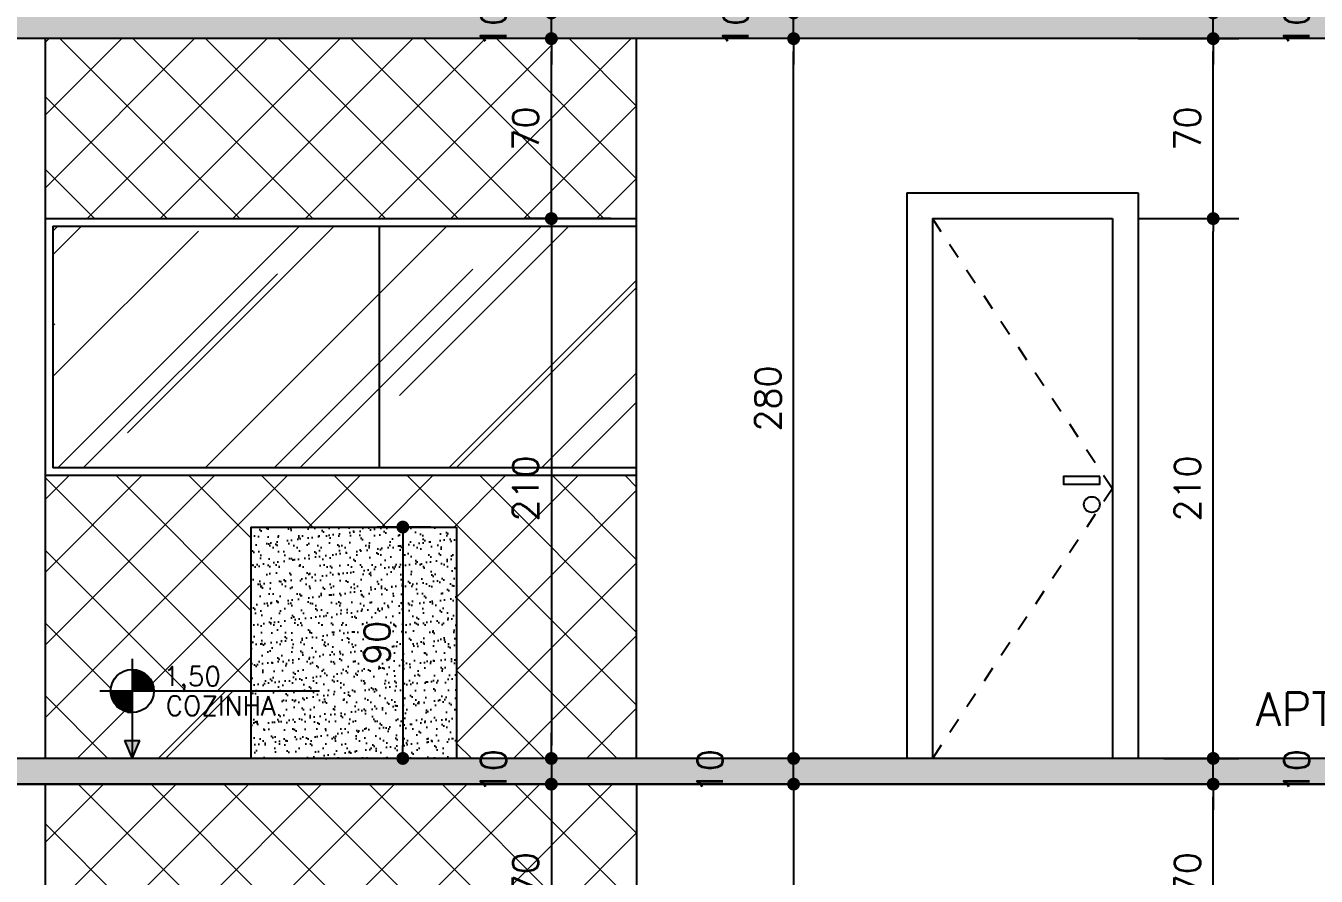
# Model space of a CAD drawing. Header units: inches. Extents: x 580771 to 672494, y 7715997 to 7829530.
# Drawn here: x 653977 to 654479, y 7719556 to 7719887 of the extents above; entities that cross this region are included whole.
import ezdxf

# ---------------------------------------------------------------- set-up
doc = ezdxf.new("R2010")
doc.units = ezdxf.units.IN
doc.header["$MEASUREMENT"] = 0
doc.header["$PDMODE"] = 2
doc.linetypes.add('CACHE', pattern=[0.24, 0.12, -0.12])
for name, color, linetype in [('1-ARQ-A', 1, 'Continuous'), ('1-ARQ-B', 2, 'Continuous'), ('BAN', 2, 'Continuous'), ('Layer3', 3, 'Continuous'), ('NIVEL', 2, 'Continuous'), ('P01', 1, 'Continuous'), ('P06', 6, 'Continuous'), ('parede', 6, 'Continuous'), ('PAVTO1-ESCADA', 1, 'Continuous')]:
    doc.layers.add(name, color=color, linetype=linetype)
doc.layers.add('ARQ-01', color=1, linetype='Continuous', lineweight=13)
doc.layers.add('LINHAS FINAS', color=1, linetype='Continuous', lineweight=9)
doc.styles.add('R80E50', font='romans.shx', dxfattribs={"height": 10})
doc.styles.add('ROMANS', font='romans', dxfattribs={"height": 0.2})
doc.dimstyles.new('ARQ50', dxfattribs={"dimscale": 50, "dimtxt": 10, "dimasz": 0.1, "dimexe": 0.2, "dimexo": 0.2, "dimgap": 0.1, "dimtad": 1, "dimdec": 0, "dimzin": 12, "dimdsep": 46, "dimtxsty": 'R80E50', "dimblk1": 'DOT', "dimblk2": 'DOT', "dimsah": 1, "dimcen": 0.4, "dimclrd": 15, "dimclre": 15, "dimclrt": 3, "dimadec": 0, "dimazin": 0, "dimtfac": 1, "dimtdec": 0, "dimtmove": 2, "dimatfit": 3, "dimldrblk": 'DOT', "dimfxl": 0.2, "dimtolj": 1, "dimtzin": 12, "dimarcsym": 0})
pattern_1 = [(50, (-9023.35, -33683.601), (14.345203652, -1.2550427), [1.5, -16.5]), (355, (-9023.35, -33683.601), (-2.775026672, 15.043842674), [1.2, -13.2]), (100.45144446, (-9022.154, -33683.706), (11.570176935, 13.78879982), [1.27480384, -14.02284224]), (46.1842, (-9023.35, -33679.601), (21.344826613, -3.310385616), [2.25, -24.75]), (96.6356355, (-9021.57, -33679.877), (18.693238913, 19.482372015), [1.91220684, -21.0342752]), (351.184164, (-9023.35, -33679.601), (18.6932389, 19.482372005), [1.8, -19.80000002]), (21, (-9021.35, -33680.601), (11.938141042, -8.052377813), [1.5, -16.5]), (326, (-9021.35, -33680.601), (4.866306638, 14.5030009), [1.2, -13.2]), (71.45144474, (-9020.355, -33681.272), (16.804447535, 6.450623056), [1.2748038, -14.02284224]), (37.5, (-9023.3495, -33683.6013), (0.2431971063, 6.6578770766), [0, -13.04, 0, -13.4, 0, -13.25]), (7.5, (-9023.3495, -33683.601), (5.261390749, 7.8882342376), [0, -7.64, 0, -12.74, 0, -5.05]), (327.5, (-9027.8095, -33683.6013), (10.6764487234, -0.4510974347), [0, -5, 0, -15.6, 0, -20.7]), (317.5, (-9029.8095, -33683.601), (11.663723387, 2.002099647), [0, -6.5, 0, -10.36, 0, -14.7])]
pattern_2 = [(45, (-9023.35, -33683.601), (-14.142135624, 14.142135624), []), (135, (-9023.35, -33683.601), (-14.142135624, -14.142135624), [])]

# ---------------------------------------------------------------- blocks, each defined once
blk = doc.blocks.new('*X32')
at = {"color": 0}
for p, q in [((-1683.05, 3892), (-1680, 3892)), ((-1680, 3888), (-1680, 3892.29)), ((-1679, 3888), (-1679, 3891.98)), ((-1683.05, 3891), (-1680, 3891)), ((-1683.05, 3890), (-1680, 3890)), ((-1683.05, 3889), (-1680, 3889)), ((-1683.05, 3888), (-1680, 3888)), ((-1683, 3882), (-1683, 3888)), ((-1682, 3882), (-1682, 3888)), ((-1681, 3882), (-1681, 3888)), ((-1680, 3882), (-1680, 3888)), ((-1680, 3888), (-1674, 3888)), ((-1680, 3887), (-1674, 3887)), ((-1680, 3886), (-1674, 3886)), ((-1680, 3885), (-1674, 3885)), ((-1678, 3888), (-1678, 3891.57)), ((-1677, 3888), (-1677, 3891.05)), ((-1676, 3888), (-1676, 3890.4)), ((-1675, 3888), (-1675, 3889.59)), ((-1674, 3888), (-1674, 3888.57)), ((-1674, 3882), (-1674, 3888)), ((-1674, 3888), (-1673.54, 3888)), ((-1673, 3882), (-1673, 3887.24)), ((-1672, 3882), (-1672, 3885.37)), ((-1695.03, 3880), (-1692, 3880)), ((-1694.93, 3879), (-1692, 3879)), ((-1694.74, 3878), (-1692, 3878)), ((-1692, 3876), (-1692, 3880.69)), ((-1691, 3876), (-1691, 3880.69)), ((-1690, 3876), (-1690, 3880.69)), ((-1689, 3876), (-1689, 3880.69)), ((-1688, 3876), (-1688, 3880.69)), ((-1687, 3876), (-1687, 3880.69)), ((-1686, 3876), (-1686, 3880.69)), ((-1686, 3880), (-1683.05, 3880)), ((-1686, 3879), (-1683.05, 3879)), ((-1686, 3878), (-1683.05, 3878)), ((-1683.05, 3882), (-1680, 3882)), ((-1683.05, 3881), (-1680, 3881)), ((-1680, 3884), (-1674, 3884)), ((-1680, 3883), (-1674, 3883)), ((-1680, 3880.69), (-1680, 3882)), ((-1680, 3882), (-1674, 3882)), ((-1679, 3880.69), (-1679, 3882)), ((-1678, 3880.69), (-1678, 3882)), ((-1677, 3880.69), (-1677, 3882)), ((-1676, 3880.69), (-1676, 3882)), ((-1675, 3880.69), (-1675, 3882)), ((-1674, 3880.69), (-1674, 3882)), ((-1674, 3882), (-1671.12, 3882)), ((-1674, 3881), (-1671.05, 3881)), ((-1694.47, 3877), (-1692, 3877)), ((-1694.1, 3876), (-1692, 3876)), ((-1694, 3875.78), (-1694, 3876)), ((-1693, 3873.98), (-1693, 3876)), ((-1692, 3872.69), (-1692, 3876)), ((-1692, 3876), (-1686, 3876)), ((-1692, 3875), (-1686, 3875)), ((-1692, 3874), (-1686, 3874)), ((-1692, 3873), (-1686, 3873)), ((-1691.33, 3872), (-1686, 3872)), ((-1690.13, 3871), (-1686, 3871)), ((-1686, 3877), (-1683.05, 3877)), ((-1686, 3870), (-1686, 3876)), ((-1686, 3876), (-1683.05, 3876)), ((-1685, 3870), (-1685, 3876)), ((-1684, 3870), (-1684, 3876)), ((-1688.51, 3870), (-1686, 3870)), ((-1688, 3869.76), (-1688, 3870)), ((-1687, 3869.36), (-1687, 3870)), ((-1686, 3869.06), (-1686, 3870)), ((-1686, 3870), (-1683.05, 3870)), ((-1685.77, 3869), (-1683.05, 3869))]:
    blk.add_line(p, q, dxfattribs=at)
blk = doc.blocks.new('nível corte')
at = {"layer": 'NIVEL', "color": 2, "linetype": 'Continuous'}
for p, q in [((172038.46, 10236.15), (172038.46, 10197.35)), ((172111.26, 10223.55), (172025.86, 10223.55)), ((172035.46, 10204.35), (172038.46, 10197.35)), ((172035.46, 10204.35), (172041.46, 10204.35)), ((172038.46, 10197.35), (172041.46, 10204.35))]:
    blk.add_line(p, q, dxfattribs=at)
blk.add_circle((172038.46, 10223.55), 8.4, dxfattribs=at)
blk.add_solid([(172035.46, 10204.35), (172038.46, 10197.35), (172041.46, 10204.35), (172038.46, 10197.35)], dxfattribs=at)
at = {"layer": 'NIVEL', "color": 1, "linetype": 'Continuous', "xscale": 0.7000000000116415, "yscale": 0.7000000000116415, "zscale": 0.7000000000116415}
blk.add_blockref('*X32', (173216.6, 7507.07), dxfattribs=at)
blk = doc.blocks.new('_DOT')
at = {"color": 0, "linetype": 'ByBlock'}
blk.add_line((-0.5, 0), (-1, 0), dxfattribs=at)
at = {"color": 0, "linetype": 'ByBlock', "const_width": 0.5}
blk.add_lwpolyline([(-0.25, 0, 1), (0.25, 0, 1)], format="xyb", close=True, dxfattribs=at)
blk = doc.blocks.new('*D514')
at = {"layer": 'Defpoints', "color": 0, "transparency": 16777216}
for p in [(654438.79, 7719591.58), (654438.79, 7719591.58), (654399.61, 7719521.58)]:
    blk.add_point(p, dxfattribs=at)
at = {"layer": 'parede', "color": 15, "lineweight": -2, "transparency": 16777216}
for p, q in [((654448.79, 7719591.58), (654448.79, 7719591.58)), ((654438.79, 7719526.58), (654438.79, 7719586.58)), ((654409.61, 7719521.58), (654448.79, 7719521.58))]:
    blk.add_line(p, q, dxfattribs=at)
at = {"layer": 'parede', "color": 15, "lineweight": -2, "transparency": 16777216, "xscale": 5, "yscale": 5, "zscale": 5}
for p, rotation in [((654438.79, 7719591.58), 90), ((654438.79, 7719521.58), 270)]:
    blk.add_blockref('_DOT', p, dxfattribs=dict(at, rotation=rotation))
at = {"layer": 'parede', "color": 3, "transparency": 16777216, "insert": (654428.79, 7719556.58), "char_height": 10, "attachment_point": 5, "rotation": 90, "style": 'R80E50'}
blk.add_mtext('\\A1;70', dxfattribs=at)
blk = doc.blocks.new('*D515')
at = {"layer": 'Defpoints', "color": 0, "transparency": 16777216}
for p in [(654409.61, 7719601.58), (654438.79, 7719601.58), (654438.79, 7719591.58)]:
    blk.add_point(p, dxfattribs=at)
at = {"layer": 'parede', "color": 15, "lineweight": -2, "transparency": 16777216}
for p, q in [((654438.79, 7719606.58), (654438.79, 7719611.58)), ((654419.61, 7719601.58), (654448.79, 7719601.58)), ((654438.79, 7719591.58), (654438.79, 7719601.58)), ((654448.79, 7719591.58), (654448.79, 7719591.58)), ((654438.79, 7719586.58), (654438.79, 7719581.58))]:
    blk.add_line(p, q, dxfattribs=at)
at = {"layer": 'parede', "color": 15, "lineweight": -2, "transparency": 16777216, "xscale": 5, "yscale": 5, "zscale": 5}
for p, rotation in [((654438.79, 7719601.58), 270), ((654438.79, 7719591.58), 90)]:
    blk.add_blockref('_DOT', p, dxfattribs=dict(at, rotation=rotation))
at = {"layer": 'parede', "color": 3, "transparency": 16777216, "insert": (654471.29, 7719596.58), "char_height": 10, "attachment_point": 5, "rotation": 90, "style": 'R80E50'}
blk.add_mtext('\\A1;10', dxfattribs=at)
blk = doc.blocks.new('*D516')
at = {"layer": 'Defpoints', "color": 0, "transparency": 16777216}
for p in [(654399.61, 7719811.58), (654438.79, 7719811.58), (654409.61, 7719601.58)]:
    blk.add_point(p, dxfattribs=at)
at = {"layer": 'parede', "color": 15, "lineweight": -2, "transparency": 16777216}
for p, q in [((654409.61, 7719811.58), (654448.79, 7719811.58)), ((654438.79, 7719606.58), (654438.79, 7719806.58)), ((654419.61, 7719601.58), (654448.79, 7719601.58))]:
    blk.add_line(p, q, dxfattribs=at)
at = {"layer": 'parede', "color": 15, "lineweight": -2, "transparency": 16777216, "xscale": 5, "yscale": 5, "zscale": 5}
for p, rotation in [((654438.79, 7719811.58), 90), ((654438.79, 7719601.58), 270)]:
    blk.add_blockref('_DOT', p, dxfattribs=dict(at, rotation=rotation))
at = {"layer": 'parede', "color": 3, "transparency": 16777216, "insert": (654428.79, 7719706.58), "char_height": 10, "attachment_point": 5, "rotation": 90, "style": 'R80E50'}
blk.add_mtext('\\A1;210', dxfattribs=at)
blk = doc.blocks.new('*D517')
at = {"layer": 'Defpoints', "color": 0, "transparency": 16777216}
for p in [(654399.61, 7719881.58), (654438.79, 7719881.58), (654399.61, 7719811.58)]:
    blk.add_point(p, dxfattribs=at)
at = {"layer": 'parede', "color": 15, "lineweight": -2, "transparency": 16777216}
for p, q in [((654409.61, 7719881.58), (654448.79, 7719881.58)), ((654438.79, 7719816.58), (654438.79, 7719876.58)), ((654409.61, 7719811.58), (654448.79, 7719811.58))]:
    blk.add_line(p, q, dxfattribs=at)
at = {"layer": 'parede', "color": 15, "lineweight": -2, "transparency": 16777216, "xscale": 5, "yscale": 5, "zscale": 5}
for p, rotation in [((654438.79, 7719881.58), 90), ((654438.79, 7719811.58), 270)]:
    blk.add_blockref('_DOT', p, dxfattribs=dict(at, rotation=rotation))
at = {"layer": 'parede', "color": 3, "transparency": 16777216, "insert": (654428.79, 7719846.58), "char_height": 10, "attachment_point": 5, "rotation": 90, "style": 'R80E50'}
blk.add_mtext('\\A1;70', dxfattribs=at)
blk = doc.blocks.new('*D518')
at = {"layer": 'Defpoints', "color": 0, "transparency": 16777216}
for p in [(654399.61, 7719891.58), (654438.79, 7719891.58), (654399.61, 7719881.58)]:
    blk.add_point(p, dxfattribs=at)
at = {"layer": 'parede', "color": 15, "lineweight": -2, "transparency": 16777216}
for p, q in [((654438.79, 7719896.58), (654438.79, 7719901.58)), ((654409.61, 7719891.58), (654448.79, 7719891.58)), ((654438.79, 7719881.58), (654438.79, 7719891.58)), ((654409.61, 7719881.58), (654448.79, 7719881.58)), ((654438.79, 7719876.58), (654438.79, 7719871.58))]:
    blk.add_line(p, q, dxfattribs=at)
at = {"layer": 'parede', "color": 15, "lineweight": -2, "transparency": 16777216, "xscale": 5, "yscale": 5, "zscale": 5}
for p, rotation in [((654438.79, 7719891.58), 270), ((654438.79, 7719881.58), 90)]:
    blk.add_blockref('_DOT', p, dxfattribs=dict(at, rotation=rotation))
at = {"layer": 'parede', "color": 3, "transparency": 16777216, "insert": (654471.29, 7719886.58), "char_height": 10, "attachment_point": 5, "rotation": 90, "style": 'R80E50'}
blk.add_mtext('\\A1;10', dxfattribs=at)
blk = doc.blocks.new('*D521')
at = {"layer": 'Defpoints', "color": 0, "transparency": 16777216}
for p in [(654144.61, 7719691.58), (654123.7, 7719601.58), (654144.61, 7719601.58)]:
    blk.add_point(p, dxfattribs=at)
at = {"layer": 'NIVEL', "color": 15, "lineweight": -2, "transparency": 16777216}
for p, q in [((654134.61, 7719691.58), (654113.7, 7719691.58)), ((654123.7, 7719686.58), (654123.7, 7719606.58)), ((654134.61, 7719601.58), (654113.7, 7719601.58))]:
    blk.add_line(p, q, dxfattribs=at)
at = {"layer": 'NIVEL', "color": 15, "lineweight": -2, "transparency": 16777216, "xscale": 5, "yscale": 5, "zscale": 5}
for p, rotation in [((654123.7, 7719691.58), 90), ((654123.7, 7719601.58), 270)]:
    blk.add_blockref('_DOT', p, dxfattribs=dict(at, rotation=rotation))
at = {"layer": 'NIVEL', "color": 3, "transparency": 16777216, "insert": (654113.7, 7719646.58), "char_height": 10, "attachment_point": 5, "rotation": 90, "style": 'R80E50'}
blk.add_mtext('\\A1;90', dxfattribs=at)
blk = doc.blocks.new('*D522')
at = {"layer": 'Defpoints', "color": 0, "transparency": 16777216}
for p in [(654214.61, 7719591.58), (654214.61, 7719311.58), (654275.65, 7719311.58)]:
    blk.add_point(p, dxfattribs=at)
at = {"layer": 'NIVEL', "color": 15, "lineweight": -2, "transparency": 16777216}
for p, q in [((654224.61, 7719591.58), (654285.65, 7719591.58)), ((654275.65, 7719586.58), (654275.65, 7719316.58)), ((654224.61, 7719311.58), (654285.65, 7719311.58))]:
    blk.add_line(p, q, dxfattribs=at)
at = {"layer": 'NIVEL', "color": 15, "lineweight": -2, "transparency": 16777216, "xscale": 5, "yscale": 5, "zscale": 5}
for p, rotation in [((654275.65, 7719591.58), 90), ((654275.65, 7719311.58), 270)]:
    blk.add_blockref('_DOT', p, dxfattribs=dict(at, rotation=rotation))
at = {"layer": 'NIVEL', "color": 3, "transparency": 16777216, "insert": (654265.65, 7719451.58), "char_height": 10, "attachment_point": 5, "rotation": 90, "style": 'R80E50'}
blk.add_mtext('\\A1;280', dxfattribs=at)
blk = doc.blocks.new('*D523')
at = {"layer": 'Defpoints', "color": 0, "transparency": 16777216}
for p in [(654275.65, 7719601.58), (654319.61, 7719601.58), (654214.61, 7719591.58)]:
    blk.add_point(p, dxfattribs=at)
at = {"layer": 'NIVEL', "color": 15, "lineweight": -2, "transparency": 16777216}
for p, q in [((654275.65, 7719606.58), (654275.65, 7719611.58)), ((654309.61, 7719601.58), (654265.65, 7719601.58)), ((654275.65, 7719591.58), (654275.65, 7719601.58)), ((654224.61, 7719591.58), (654285.65, 7719591.58)), ((654275.65, 7719586.58), (654275.65, 7719581.58))]:
    blk.add_line(p, q, dxfattribs=at)
at = {"layer": 'NIVEL', "color": 15, "lineweight": -2, "transparency": 16777216, "xscale": 5, "yscale": 5, "zscale": 5}
for p, rotation in [((654275.65, 7719601.58), 270), ((654275.65, 7719591.58), 90)]:
    blk.add_blockref('_DOT', p, dxfattribs=dict(at, rotation=rotation))
at = {"layer": 'NIVEL', "color": 3, "transparency": 16777216, "insert": (654243.15, 7719596.58), "char_height": 10, "attachment_point": 5, "rotation": 90, "style": 'R80E50'}
blk.add_mtext('\\A1;10', dxfattribs=at)
blk = doc.blocks.new('*D524')
at = {"layer": 'Defpoints', "color": 0, "transparency": 16777216}
for p in [(654275.65, 7719881.58), (654339.61, 7719881.58), (654319.61, 7719601.58)]:
    blk.add_point(p, dxfattribs=at)
at = {"layer": 'NIVEL', "color": 15, "lineweight": -2, "transparency": 16777216}
for p, q in [((654329.61, 7719881.58), (654265.65, 7719881.58)), ((654275.65, 7719606.58), (654275.65, 7719876.58)), ((654309.61, 7719601.58), (654265.65, 7719601.58))]:
    blk.add_line(p, q, dxfattribs=at)
at = {"layer": 'NIVEL', "color": 15, "lineweight": -2, "transparency": 16777216, "xscale": 5, "yscale": 5, "zscale": 5}
for p, rotation in [((654275.65, 7719881.58), 90), ((654275.65, 7719601.58), 270)]:
    blk.add_blockref('_DOT', p, dxfattribs=dict(at, rotation=rotation))
at = {"layer": 'NIVEL', "color": 3, "transparency": 16777216, "insert": (654265.65, 7719741.58), "char_height": 10, "attachment_point": 5, "rotation": 90, "style": 'R80E50'}
blk.add_mtext('\\A1;280', dxfattribs=at)
blk = doc.blocks.new('*D525')
at = {"layer": 'Defpoints', "color": 0, "transparency": 16777216}
for p in [(654275.65, 7719891.58), (654339.61, 7719891.58), (654339.61, 7719881.58)]:
    blk.add_point(p, dxfattribs=at)
at = {"layer": 'NIVEL', "color": 15, "lineweight": -2, "transparency": 16777216}
for p, q in [((654275.65, 7719896.58), (654275.65, 7719901.58)), ((654329.61, 7719891.58), (654265.65, 7719891.58)), ((654275.65, 7719881.58), (654275.65, 7719891.58)), ((654329.61, 7719881.58), (654265.65, 7719881.58)), ((654275.65, 7719876.58), (654275.65, 7719871.58))]:
    blk.add_line(p, q, dxfattribs=at)
at = {"layer": 'NIVEL', "color": 15, "lineweight": -2, "transparency": 16777216, "xscale": 5, "yscale": 5, "zscale": 5}
for p, rotation in [((654275.65, 7719891.58), 270), ((654275.65, 7719881.58), 90)]:
    blk.add_blockref('_DOT', p, dxfattribs=dict(at, rotation=rotation))
at = {"layer": 'NIVEL', "color": 3, "transparency": 16777216, "insert": (654253.15, 7719886.58), "char_height": 10, "attachment_point": 5, "rotation": 90, "style": 'R80E50'}
blk.add_mtext('\\A1;10', dxfattribs=at)
blk = doc.blocks.new('*D527')
at = {"layer": 'Defpoints', "color": 0, "transparency": 16777216}
for p in [(654214.61, 7719811.58), (654181.45, 7719601.58), (654214.61, 7719601.58)]:
    blk.add_point(p, dxfattribs=at)
at = {"layer": 'NIVEL', "color": 15, "lineweight": -2, "transparency": 16777216}
for p, q in [((654204.61, 7719811.58), (654171.45, 7719811.58)), ((654181.45, 7719806.58), (654181.45, 7719606.58)), ((654204.61, 7719601.58), (654171.45, 7719601.58))]:
    blk.add_line(p, q, dxfattribs=at)
at = {"layer": 'NIVEL', "color": 15, "lineweight": -2, "transparency": 16777216, "xscale": 5, "yscale": 5, "zscale": 5}
for p, rotation in [((654181.45, 7719811.58), 90), ((654181.45, 7719601.58), 270)]:
    blk.add_blockref('_DOT', p, dxfattribs=dict(at, rotation=rotation))
at = {"layer": 'NIVEL', "color": 3, "transparency": 16777216, "insert": (654171.45, 7719706.58), "char_height": 10, "attachment_point": 5, "rotation": 90, "style": 'R80E50'}
blk.add_mtext('\\A1;210', dxfattribs=at)
blk = doc.blocks.new('*D528')
at = {"layer": 'Defpoints', "color": 0, "transparency": 16777216}
for p in [(654214.61, 7719601.58), (654181.45, 7719591.58), (654214.61, 7719591.58)]:
    blk.add_point(p, dxfattribs=at)
at = {"layer": 'NIVEL', "color": 15, "lineweight": -2, "transparency": 16777216}
for p, q in [((654181.45, 7719606.58), (654181.45, 7719611.58)), ((654204.61, 7719601.58), (654171.45, 7719601.58)), ((654181.45, 7719601.58), (654181.45, 7719591.58)), ((654204.61, 7719591.58), (654171.45, 7719591.58)), ((654181.45, 7719586.58), (654181.45, 7719581.58))]:
    blk.add_line(p, q, dxfattribs=at)
at = {"layer": 'NIVEL', "color": 15, "lineweight": -2, "transparency": 16777216, "xscale": 5, "yscale": 5, "zscale": 5}
for p, rotation in [((654181.45, 7719601.58), 270), ((654181.45, 7719591.58), 90)]:
    blk.add_blockref('_DOT', p, dxfattribs=dict(at, rotation=rotation))
at = {"layer": 'NIVEL', "color": 3, "transparency": 16777216, "insert": (654158.95, 7719596.58), "char_height": 10, "attachment_point": 5, "rotation": 90, "style": 'R80E50'}
blk.add_mtext('\\A1;10', dxfattribs=at)
blk = doc.blocks.new('*D529')
at = {"layer": 'Defpoints', "color": 0, "transparency": 16777216}
for p in [(654214.61, 7719591.58), (654181.45, 7719521.58), (654214.61, 7719521.58)]:
    blk.add_point(p, dxfattribs=at)
at = {"layer": 'NIVEL', "color": 15, "lineweight": -2, "transparency": 16777216}
for p, q in [((654204.61, 7719591.58), (654171.45, 7719591.58)), ((654181.45, 7719586.58), (654181.45, 7719526.58)), ((654204.61, 7719521.58), (654171.45, 7719521.58))]:
    blk.add_line(p, q, dxfattribs=at)
at = {"layer": 'NIVEL', "color": 15, "lineweight": -2, "transparency": 16777216, "xscale": 5, "yscale": 5, "zscale": 5}
for p, rotation in [((654181.45, 7719591.58), 90), ((654181.45, 7719521.58), 270)]:
    blk.add_blockref('_DOT', p, dxfattribs=dict(at, rotation=rotation))
at = {"layer": 'NIVEL', "color": 3, "transparency": 16777216, "insert": (654171.45, 7719556.58), "char_height": 10, "attachment_point": 5, "rotation": 90, "style": 'R80E50'}
blk.add_mtext('\\A1;70', dxfattribs=at)
blk = doc.blocks.new('*D531')
at = {"layer": 'Defpoints', "color": 0, "transparency": 16777216}
for p in [(654181.45, 7719881.58), (654214.61, 7719881.58), (654214.61, 7719811.58)]:
    blk.add_point(p, dxfattribs=at)
at = {"layer": 'NIVEL', "color": 15, "lineweight": -2, "transparency": 16777216}
for p, q in [((654204.61, 7719881.58), (654171.45, 7719881.58)), ((654181.45, 7719816.58), (654181.45, 7719876.58)), ((654204.61, 7719811.58), (654171.45, 7719811.58))]:
    blk.add_line(p, q, dxfattribs=at)
at = {"layer": 'NIVEL', "color": 15, "lineweight": -2, "transparency": 16777216, "xscale": 5, "yscale": 5, "zscale": 5}
for p, rotation in [((654181.45, 7719881.58), 90), ((654181.45, 7719811.58), 270)]:
    blk.add_blockref('_DOT', p, dxfattribs=dict(at, rotation=rotation))
at = {"layer": 'NIVEL', "color": 3, "transparency": 16777216, "insert": (654171.45, 7719846.58), "char_height": 10, "attachment_point": 5, "rotation": 90, "style": 'R80E50'}
blk.add_mtext('\\A1;70', dxfattribs=at)
blk = doc.blocks.new('*D532')
at = {"layer": 'Defpoints', "color": 0, "transparency": 16777216}
for p in [(654181.45, 7719891.58), (654214.61, 7719891.58), (654214.61, 7719881.58)]:
    blk.add_point(p, dxfattribs=at)
at = {"layer": 'NIVEL', "color": 15, "lineweight": -2, "transparency": 16777216}
for p, q in [((654181.45, 7719896.58), (654181.45, 7719901.58)), ((654204.61, 7719891.58), (654171.45, 7719891.58)), ((654181.45, 7719881.58), (654181.45, 7719891.58)), ((654204.61, 7719881.58), (654171.45, 7719881.58)), ((654181.45, 7719876.58), (654181.45, 7719871.58))]:
    blk.add_line(p, q, dxfattribs=at)
at = {"layer": 'NIVEL', "color": 15, "lineweight": -2, "transparency": 16777216, "xscale": 5, "yscale": 5, "zscale": 5}
for p, rotation in [((654181.45, 7719891.58), 270), ((654181.45, 7719881.58), 90)]:
    blk.add_blockref('_DOT', p, dxfattribs=dict(at, rotation=rotation))
at = {"layer": 'NIVEL', "color": 3, "transparency": 16777216, "insert": (654158.95, 7719886.58), "char_height": 10, "attachment_point": 5, "rotation": 90, "style": 'R80E50'}
blk.add_mtext('\\A1;10', dxfattribs=at)
blk = doc.blocks.new('*D536')
at = {"layer": 'Defpoints', "color": 0, "transparency": 16777216}
for p in [(653939.8, 7719591.58), (653984.61, 7719591.58), (653969.61, 7719521.58)]:
    blk.add_point(p, dxfattribs=at)
at = {"layer": 'NIVEL', "color": 15, "lineweight": -2, "transparency": 16777216}
for p, q in [((653974.61, 7719591.58), (653929.8, 7719591.58)), ((653939.8, 7719526.58), (653939.8, 7719586.58)), ((653959.61, 7719521.58), (653929.8, 7719521.58))]:
    blk.add_line(p, q, dxfattribs=at)
at = {"layer": 'NIVEL', "color": 15, "lineweight": -2, "transparency": 16777216, "xscale": 5, "yscale": 5, "zscale": 5}
for p, rotation in [((653939.8, 7719591.58), 90), ((653939.8, 7719521.58), 270)]:
    blk.add_blockref('_DOT', p, dxfattribs=dict(at, rotation=rotation))
at = {"layer": 'NIVEL', "color": 3, "transparency": 16777216, "insert": (653929.8, 7719556.58), "char_height": 10, "attachment_point": 5, "rotation": 90, "style": 'R80E50'}
blk.add_mtext('\\A1;70', dxfattribs=at)
blk = doc.blocks.new('*D537')
at = {"layer": 'Defpoints', "color": 0, "transparency": 16777216}
for p in [(653939.8, 7719601.58), (653984.61, 7719601.58), (653984.61, 7719591.58)]:
    blk.add_point(p, dxfattribs=at)
at = {"layer": 'NIVEL', "color": 15, "lineweight": -2, "transparency": 16777216}
for p, q in [((653939.8, 7719606.58), (653939.8, 7719611.58)), ((653974.61, 7719601.58), (653929.8, 7719601.58)), ((653939.8, 7719591.58), (653939.8, 7719601.58)), ((653974.61, 7719591.58), (653929.8, 7719591.58)), ((653939.8, 7719586.58), (653939.8, 7719581.58))]:
    blk.add_line(p, q, dxfattribs=at)
at = {"layer": 'NIVEL', "color": 15, "lineweight": -2, "transparency": 16777216, "xscale": 5, "yscale": 5, "zscale": 5}
for p, rotation in [((653939.8, 7719601.58), 270), ((653939.8, 7719591.58), 90)]:
    blk.add_blockref('_DOT', p, dxfattribs=dict(at, rotation=rotation))
at = {"layer": 'NIVEL', "color": 3, "transparency": 16777216, "insert": (653917.3, 7719596.58), "char_height": 10, "attachment_point": 5, "rotation": 90, "style": 'R80E50'}
blk.add_mtext('\\A1;10', dxfattribs=at)
blk = doc.blocks.new('*D538')
at = {"layer": 'Defpoints', "color": 0, "transparency": 16777216}
for p in [(653939.8, 7719711.58), (653969.61, 7719711.58), (653984.61, 7719601.58)]:
    blk.add_point(p, dxfattribs=at)
at = {"layer": 'NIVEL', "color": 15, "lineweight": -2, "transparency": 16777216}
for p, q in [((653959.61, 7719711.58), (653929.8, 7719711.58)), ((653939.8, 7719606.58), (653939.8, 7719706.58)), ((653974.61, 7719601.58), (653929.8, 7719601.58))]:
    blk.add_line(p, q, dxfattribs=at)
at = {"layer": 'NIVEL', "color": 15, "lineweight": -2, "transparency": 16777216, "xscale": 5, "yscale": 5, "zscale": 5}
for p, rotation in [((653939.8, 7719711.58), 90), ((653939.8, 7719601.58), 270)]:
    blk.add_blockref('_DOT', p, dxfattribs=dict(at, rotation=rotation))
at = {"layer": 'NIVEL', "color": 3, "transparency": 16777216, "insert": (653929.8, 7719656.58), "char_height": 10, "attachment_point": 5, "rotation": 90, "style": 'R80E50'}
blk.add_mtext('\\A1;110', dxfattribs=at)
blk = doc.blocks.new('*D540')
at = {"layer": 'Defpoints', "color": 0, "transparency": 16777216}
for p in [(653939.8, 7719881.58), (653984.61, 7719881.58), (653969.61, 7719811.58)]:
    blk.add_point(p, dxfattribs=at)
at = {"layer": 'NIVEL', "color": 15, "lineweight": -2, "transparency": 16777216}
for p, q in [((653974.61, 7719881.58), (653929.8, 7719881.58)), ((653939.8, 7719816.58), (653939.8, 7719876.58)), ((653959.61, 7719811.58), (653929.8, 7719811.58))]:
    blk.add_line(p, q, dxfattribs=at)
at = {"layer": 'NIVEL', "color": 15, "lineweight": -2, "transparency": 16777216, "xscale": 5, "yscale": 5, "zscale": 5}
for p, rotation in [((653939.8, 7719881.58), 90), ((653939.8, 7719811.58), 270)]:
    blk.add_blockref('_DOT', p, dxfattribs=dict(at, rotation=rotation))
at = {"layer": 'NIVEL', "color": 3, "transparency": 16777216, "insert": (653929.8, 7719846.58), "char_height": 10, "attachment_point": 5, "rotation": 90, "style": 'R80E50'}
blk.add_mtext('\\A1;70', dxfattribs=at)
blk = doc.blocks.new('*D541')
at = {"layer": 'Defpoints', "color": 0, "transparency": 16777216}
for p in [(653939.8, 7719891.58), (653984.61, 7719891.58), (653984.61, 7719881.58)]:
    blk.add_point(p, dxfattribs=at)
at = {"layer": 'NIVEL', "color": 15, "lineweight": -2, "transparency": 16777216}
for p, q in [((653939.8, 7719896.58), (653939.8, 7719901.58)), ((653974.61, 7719891.58), (653929.8, 7719891.58)), ((653939.8, 7719881.58), (653939.8, 7719891.58)), ((653974.61, 7719881.58), (653929.8, 7719881.58)), ((653939.8, 7719876.58), (653939.8, 7719871.58))]:
    blk.add_line(p, q, dxfattribs=at)
at = {"layer": 'NIVEL', "color": 15, "lineweight": -2, "transparency": 16777216, "xscale": 5, "yscale": 5, "zscale": 5}
for p, rotation in [((653939.8, 7719891.58), 270), ((653939.8, 7719881.58), 90)]:
    blk.add_blockref('_DOT', p, dxfattribs=dict(at, rotation=rotation))
at = {"layer": 'NIVEL', "color": 3, "transparency": 16777216, "insert": (653917.3, 7719886.58), "char_height": 10, "attachment_point": 5, "rotation": 90, "style": 'R80E50'}
blk.add_mtext('\\A1;10', dxfattribs=at)

msp = doc.modelspace()

# ---------------------------------------------------------------- hatches: boundary and pattern name
at = {"layer": 'ARQ-01'}
h = msp.add_hatch(dxfattribs=at)
h.set_pattern_fill('_USER', color=256, scale=20, angle=45, style=0, double=1, pattern_type=0)
h.set_pattern_definition(pattern_2)
h.paths.add_polyline_path([(654214.612, 7719881.579), (653984.612, 7719881.579), (653984.612, 7719811.579), (654214.612, 7719811.579)])
h.paths.add_polyline_path([(654178.954, 7719835.984), (654178.954, 7719857.174), (654163.954, 7719857.174), (654163.954, 7719835.984)], flags=24)
h.paths.add_polyline_path([(654166.454, 7719876.698), (654166.454, 7719896.46), (654151.454, 7719896.46), (654151.454, 7719876.698)], flags=9)
h = msp.add_hatch(dxfattribs=at)
h.set_pattern_fill('_USER', color=256, scale=20, angle=45, style=0, double=1, pattern_type=0)
h.set_pattern_definition([(45, (0, -41893.46), (-14.142135624, 14.142135624), []), (135, (0, -41893.46), (-14.142135624, -14.142135624), [])])
h.paths.add_polyline_path([(654214.612, 7719711.579), (653984.612, 7719711.579), (653984.612, 7719601.579), (654018.503, 7719601.579), (654015.503, 7719608.579), (654018.503, 7719608.579), (654018.503, 7719619.388, -0.4142136), (654010.103, 7719627.788, -1), (654026.903, 7719627.788), (654064.612, 7719627.788), (654064.612, 7719691.579), (654144.612, 7719691.579), (654144.612, 7719601.579), (654214.612, 7719601.579)])
h.paths.add_polyline_path([(654178.954, 7719691.222), (654178.954, 7719721.936), (654163.954, 7719721.936), (654163.954, 7719691.222)], flags=9)
h.paths.add_polyline_path([(654166.454, 7719586.698), (654166.454, 7719606.46), (654151.454, 7719606.46), (654151.454, 7719586.698)], flags=9)
h.paths.add_polyline_path([(654030.393, 7719626.126), (654056.643, 7719626.126), (654056.643, 7719639.519), (654030.393, 7719639.519)], flags=25)
h = msp.add_hatch(dxfattribs=at)
h.set_pattern_fill('_USER', color=256, scale=20, angle=45, style=0, double=1, pattern_type=0)
h.set_pattern_definition(pattern_2)
h.paths.add_polyline_path([(654214.612, 7719591.579), (653984.612, 7719591.579), (653984.612, 7719521.579), (654214.612, 7719521.579)])
h.paths.add_polyline_path([(654166.454, 7719586.698), (654166.454, 7719606.46), (654151.454, 7719606.46), (654151.454, 7719586.698)], flags=9)
h.paths.add_polyline_path([(654178.954, 7719545.984), (654178.954, 7719567.174), (654163.954, 7719567.174), (654163.954, 7719545.984)], flags=24)
at = {"layer": 'LINHAS FINAS'}
h = msp.add_hatch(dxfattribs=at)
h.set_pattern_fill('AR-RROOF', color=256, scale=50, angle=45, style=0)
h.set_pattern_definition([(45, (-9023.35, -33683.6), (42.42640687, 113.137085), [750, -100, 250, -50]), (45, (-8994.005, -33618.9), (-82.37794, 11.6672619), [150, -16.5, 300, -37.5]), (45, (-9035.724, -33635.87), (160.15968594, 207.53584028), [400, -70, 200, -50])])
h.paths.add_polyline_path([(654064.612, 7719627.788), (654026.903, 7719627.788, -0.4142136), (654018.503, 7719619.388), (654018.503, 7719608.579), (654021.503, 7719608.579), (654018.503, 7719601.579), (654064.612, 7719601.579)], flags=17)
h.paths.add_polyline_path([(654178.954, 7719691.222), (654178.954, 7719721.936), (654163.954, 7719721.936), (654163.954, 7719691.222)], flags=24)
h.paths.add_polyline_path([(654166.454, 7719586.698), (654166.454, 7719606.46), (654151.454, 7719606.46), (654151.454, 7719586.698)], flags=9)
h.paths.add_polyline_path([(654030.393, 7719626.126), (654056.643, 7719626.126), (654056.643, 7719639.519), (654030.393, 7719639.519)], flags=25)
h.paths.add_polyline_path([(654030.721, 7719616.464), (654080.542, 7719616.464), (654080.542, 7719627.714), (654030.721, 7719627.714)], flags=25)
h.paths.add_polyline_path([(654114.612, 7719714.579), (654214.612, 7719714.579), (654214.612, 7719808.579), (654114.612, 7719808.579)])
h.paths.add_polyline_path([(653987.612, 7719714.579), (654114.612, 7719714.579), (654114.612, 7719808.579), (653987.612, 7719808.579)])
at = {"layer": 'P01'}
h = msp.add_hatch(dxfattribs=at)
h.set_pattern_fill('AR-CONC', color=256, scale=2)
h.set_pattern_definition(pattern_1)
h.paths.add_polyline_path([(655799.612, 7719891.579), (652639.612, 7719891.579), (652639.612, 7719941.579), (652624.612, 7719941.579), (652624.612, 7719881.579), (653124.612, 7719881.579), (653124.612, 7719851.579), (653139.612, 7719851.579), (653139.612, 7719881.579), (653489.612, 7719881.579), (653489.612, 7719851.579), (653504.612, 7719851.579), (653504.612, 7719881.579), (655174.612, 7719881.579), (655174.612, 7719851.579), (655189.612, 7719851.579), (655189.612, 7719881.579), (655619.612, 7719881.579), (655619.612, 7719851.579), (655634.612, 7719851.579), (655634.612, 7719881.579), (655784.612, 7719881.579), (655784.612, 7719851.579), (655799.612, 7719851.579)])
h.paths.add_polyline_path([(655708.786, 7719876.698), (655708.786, 7719896.46), (655693.786, 7719896.46), (655693.786, 7719876.698)], flags=25)
h.paths.add_polyline_path([(655580.062, 7719876.698), (655580.062, 7719896.46), (655565.062, 7719896.46), (655565.062, 7719876.698)], flags=25)
h.paths.add_polyline_path([(655295.113, 7719876.698), (655295.113, 7719896.46), (655280.113, 7719896.46), (655280.113, 7719876.698)], flags=25)
h.paths.add_polyline_path([(655258.477, 7719876.698), (655258.477, 7719896.46), (655243.477, 7719896.46), (655243.477, 7719876.698)], flags=25)
h.paths.add_polyline_path([(655070.915, 7719876.698), (655070.915, 7719896.46), (655055.915, 7719896.46), (655055.915, 7719876.698)], flags=25)
h.paths.add_polyline_path([(654632.056, 7719876.698), (654632.056, 7719896.46), (654617.056, 7719896.46), (654617.056, 7719876.698)], flags=25)
h.paths.add_polyline_path([(654478.787, 7719876.698), (654478.787, 7719896.46), (654463.787, 7719896.46), (654463.787, 7719876.698)], flags=25)
h.paths.add_polyline_path([(654260.652, 7719876.698), (654260.652, 7719896.46), (654245.652, 7719896.46), (654245.652, 7719876.698)], flags=25)
h.paths.add_polyline_path([(654166.454, 7719876.698), (654166.454, 7719896.46), (654151.454, 7719896.46), (654151.454, 7719876.698)], flags=25)
h.paths.add_polyline_path([(653924.803, 7719876.698), (653924.803, 7719896.46), (653909.803, 7719896.46), (653909.803, 7719876.698)], flags=25)
h.paths.add_polyline_path([(653716.402, 7719876.698), (653716.402, 7719896.46), (653701.402, 7719896.46), (653701.402, 7719876.698)], flags=25)
h.paths.add_polyline_path([(653438.758, 7719876.698), (653438.758, 7719896.46), (653423.758, 7719896.46), (653423.758, 7719876.698)], flags=25)
h.paths.add_polyline_path([(653148.23, 7719876.698), (653148.23, 7719896.46), (653133.23, 7719896.46), (653133.23, 7719876.698)], flags=25)
h = msp.add_hatch(dxfattribs=at)
h.set_pattern_fill('AR-CONC', color=256, scale=2)
h.set_pattern_definition(pattern_1)
h.paths.add_polyline_path([(655799.612, 7719601.579), (653489.612, 7719601.579), (653489.612, 7719561.579), (653504.612, 7719561.579), (653504.612, 7719591.579), (655174.612, 7719591.579), (655174.612, 7719561.579), (655189.612, 7719561.579), (655189.612, 7719591.579), (655619.612, 7719591.579), (655619.612, 7719561.579), (655634.612, 7719561.579), (655634.612, 7719591.579), (655784.612, 7719591.579), (655784.612, 7719561.579), (655799.612, 7719561.579)])
h.paths.add_polyline_path([(655708.786, 7719586.698), (655708.786, 7719606.46), (655693.786, 7719606.46), (655693.786, 7719586.698)], flags=9)
h.paths.add_polyline_path([(655580.062, 7719586.698), (655580.062, 7719606.46), (655565.062, 7719606.46), (655565.062, 7719586.698)], flags=9)
h.paths.add_polyline_path([(655295.113, 7719586.698), (655295.113, 7719606.46), (655280.113, 7719606.46), (655280.113, 7719586.698)], flags=9)
h.paths.add_polyline_path([(655258.477, 7719586.698), (655258.477, 7719606.46), (655243.477, 7719606.46), (655243.477, 7719586.698)], flags=9)
h.paths.add_polyline_path([(655125.915, 7719586.698), (655125.915, 7719606.46), (655110.915, 7719606.46), (655110.915, 7719586.698)], flags=9)
h.paths.add_polyline_path([(654632.056, 7719586.698), (654632.056, 7719606.46), (654617.056, 7719606.46), (654617.056, 7719586.698)], flags=9)
h.paths.add_polyline_path([(654478.787, 7719586.698), (654478.787, 7719606.46), (654463.787, 7719606.46), (654463.787, 7719586.698)], flags=9)
h.paths.add_polyline_path([(654250.652, 7719586.698), (654250.652, 7719606.46), (654235.652, 7719606.46), (654235.652, 7719586.698)], flags=9)
h.paths.add_polyline_path([(654166.454, 7719586.698), (654166.454, 7719606.46), (654151.454, 7719606.46), (654151.454, 7719586.698)], flags=9)
h.paths.add_polyline_path([(653924.803, 7719586.698), (653924.803, 7719606.46), (653909.803, 7719606.46), (653909.803, 7719586.698)], flags=9)
h.paths.add_polyline_path([(653716.402, 7719586.698), (653716.402, 7719606.46), (653701.402, 7719606.46), (653701.402, 7719586.698)], flags=9)
at = {"layer": 'PAVTO1-ESCADA'}
h = msp.add_hatch(dxfattribs=at)
h.set_pattern_fill('AR-SAND', color=256, scale=3, style=0)
h.set_pattern_definition([(37.5, (-9023.3495, -33683.6013), (-0.1889800743, 5.780471307), [0, -4.56, 0, -5.1, 0, -4.875]), (7.5, (-9023.3495, -33683.601), (5.309330116, 8.466438196), [0, -2.46, 0, -4.11, 0, -1.575]), (327.5, (-9027.0395, -33683.6013), (9.3424255853, 0.0169771606), [0, -1.5, 0, -5.4, 0, -7.05]), (317.5, (-9027.0395, -33683.601), (9.018379814, 2.633026695), [0, -0.75, 0, -3.54, 0, -4.05])])
h.paths.add_polyline_path([(654144.612, 7719691.579), (654064.612, 7719691.579), (654064.612, 7719601.579), (654144.612, 7719601.579)])
h.paths.add_polyline_path([(654121.199, 7719635.984), (654121.199, 7719657.174), (654106.199, 7719657.174), (654106.199, 7719635.984)], flags=24)
h.paths.add_polyline_path([(654030.721, 7719616.464), (654080.542, 7719616.464), (654080.542, 7719627.714), (654030.721, 7719627.714)], flags=9)

# ---------------------------------------------------------------- linework, layer by layer
at = {"layer": '1-ARQ-A'}
for p, q in [((653984.612, 7719811.579), (654214.612, 7719811.579)), ((653987.612, 7719808.579), (653987.612, 7719714.579)), ((653987.612, 7719808.579), (654214.612, 7719808.579)), ((654114.612, 7719714.579), (654114.612, 7719808.579)), ((654214.612, 7719714.579), (653987.612, 7719714.579)), ((654214.612, 7719711.579), (653984.612, 7719711.579))]:
    msp.add_line(p, q, dxfattribs=at)
at = {"layer": '1-ARQ-B', "linetype": 'Continuous'}
for p, q in [((653984.612, 7719881.579), (653984.612, 7719601.579)), ((654214.612, 7719601.579), (654214.612, 7719881.579)), ((653984.612, 7719591.579), (653984.612, 7719311.579)), ((654214.612, 7719591.579), (654214.612, 7719311.579))]:
    msp.add_line(p, q, dxfattribs=at)
at = {"layer": 'BAN', "elevation": 12706.085}
msp.add_lwpolyline([(654394.678, 7719711.285), (654380.642, 7719711.285), (654380.642, 7719708.219), (654394.678, 7719708.219)], close=True, dxfattribs=at)
at = {"layer": 'BAN'}
msp.add_circle((654391.608, 7719700.337, 12706.085), 3.065, dxfattribs=at)
at = {"layer": 'Layer3'}
for p, q in [((654064.612, 7719691.579), (654064.612, 7719601.579)), ((654064.612, 7719691.579), (654144.612, 7719691.579)), ((654144.612, 7719691.579), (654144.612, 7719601.579))]:
    msp.add_line(p, q, dxfattribs=at)
at = {"layer": 'NIVEL'}
for p, q in [((654319.612, 7719821.579), (654319.612, 7719601.579)), ((654319.612, 7719821.579), (654409.612, 7719821.579)), ((654409.612, 7719821.579), (654409.612, 7719601.579)), ((654329.612, 7719811.579), (654329.612, 7719601.579)), ((654329.612, 7719811.579), (654399.612, 7719811.579)), ((654399.612, 7719811.579), (654399.612, 7719601.579))]:
    msp.add_line(p, q, dxfattribs=at)
at = {"layer": 'P01', "linetype": 'CACHE', "ltscale": 50}
msp.add_lwpolyline([(654329.612, 7719811.579), (654399.612, 7719706.579), (654329.612, 7719601.579)], dxfattribs=at)
at = {"layer": 'parede'}
for p, q in [((655174.612, 7719881.579), (653504.612, 7719881.579)), ((655799.612, 7719601.579), (653489.612, 7719601.579)), ((653124.612, 7719591.579), (655799.612, 7719591.579)), ((655174.612, 7719591.579), (653504.612, 7719591.579))]:
    msp.add_line(p, q, dxfattribs=at)

# ---------------------------------------------------------------- block references
at = {"layer": 'P06'}
msp.add_blockref('nível corte', (481980.041, 7709404.234), dxfattribs=at)

# ---------------------------------------------------------------- texts
at = {"layer": 'Layer3', "style": 'R80E50'}
msp.add_text('APTO 02', height=13, dxfattribs=at).set_placement((654455.283, 7719614.256))
at = {"layer": 'NIVEL', "style": 'ROMANS'}
for s, p in [('1,50', (654030.483, 7719629.787)), ('COZINHA', (654031.525, 7719618.339))]:
    msp.add_text(s, height=7.5, dxfattribs=at).set_placement(p)

# ---------------------------------------------------------------- dimensions: what is measured, and where the dimension line sits
at = {"layer": 'NIVEL'}
for base, p1, p2, picture, middle in [((653939.803, 7719891.579), (653984.612, 7719881.579), (653984.612, 7719891.579), '*D541', (653917.303, 7719886.579)), ((654181.454, 7719891.579), (654214.612, 7719881.579), (654214.612, 7719891.579), '*D532', (654158.954, 7719886.579)), ((654275.652, 7719891.579), (654339.612, 7719881.579), (654339.612, 7719891.579), '*D525', (654253.152, 7719886.579)), ((653939.803, 7719881.579), (653969.612, 7719811.579), (653984.612, 7719881.579), '*D540', (653929.803, 7719846.579)), ((654181.454, 7719881.579), (654214.612, 7719811.579), (654214.612, 7719881.579), '*D531', (654171.454, 7719846.579)), ((654275.652, 7719881.579), (654319.612, 7719601.579), (654339.612, 7719881.579), '*D524', (654265.652, 7719741.579)), ((654181.454, 7719601.579), (654214.612, 7719811.579), (654214.612, 7719601.579), '*D527', (654171.454, 7719706.579)), ((653939.803, 7719711.579), (653984.612, 7719601.579), (653969.612, 7719711.579), '*D538', (653929.803, 7719656.579)), ((654123.699, 7719601.579), (654144.612, 7719691.579), (654144.612, 7719601.579), '*D521', (654113.699, 7719646.579)), ((653939.803, 7719601.579), (653984.612, 7719591.579), (653984.612, 7719601.579), '*D537', (653917.303, 7719596.579)), ((654181.454, 7719591.579), (654214.612, 7719601.579), (654214.612, 7719591.579), '*D528', (654158.954, 7719596.579)), ((654275.652, 7719601.579), (654214.612, 7719591.579), (654319.612, 7719601.579), '*D523', (654243.152, 7719596.579)), ((653939.803, 7719591.579), (653969.612, 7719521.579), (653984.612, 7719591.579), '*D536', (653929.803, 7719556.579)), ((654181.454, 7719521.579), (654214.612, 7719591.579), (654214.612, 7719521.579), '*D529', (654171.454, 7719556.579)), ((654275.652, 7719311.579), (654214.612, 7719591.579), (654214.612, 7719311.579), '*D522', (654265.652, 7719451.579))]:
    dim = msp.add_linear_dim(base=base, p1=p1, p2=p2, angle=90, dimstyle='ARQ50', dxfattribs=at)
    dim.commit()
    dim.dimension.update_dxf_attribs({"geometry": picture, "text_midpoint": middle})
at = {"layer": 'parede'}
for base, p1, p2, picture, middle in [((654438.787, 7719891.579), (654399.612, 7719881.579), (654399.612, 7719891.579), '*D518', (654471.287, 7719886.579)), ((654438.787, 7719881.579), (654399.612, 7719811.579), (654399.612, 7719881.579), '*D517', (654428.787, 7719846.579)), ((654438.787, 7719811.579), (654409.612, 7719601.579), (654399.612, 7719811.579), '*D516', (654428.787, 7719706.579)), ((654438.787, 7719601.579), (654438.787, 7719591.579), (654409.612, 7719601.579), '*D515', (654471.287, 7719596.579)), ((654438.787, 7719591.579), (654399.612, 7719521.579), (654438.787, 7719591.579), '*D514', (654428.787, 7719556.579))]:
    dim = msp.add_linear_dim(base=base, p1=p1, p2=p2, angle=90, dimstyle='ARQ50', dxfattribs=at)
    dim.commit()
    dim.dimension.update_dxf_attribs({"geometry": picture, "text_midpoint": middle})

doc.saveas('drawing.dxf')
